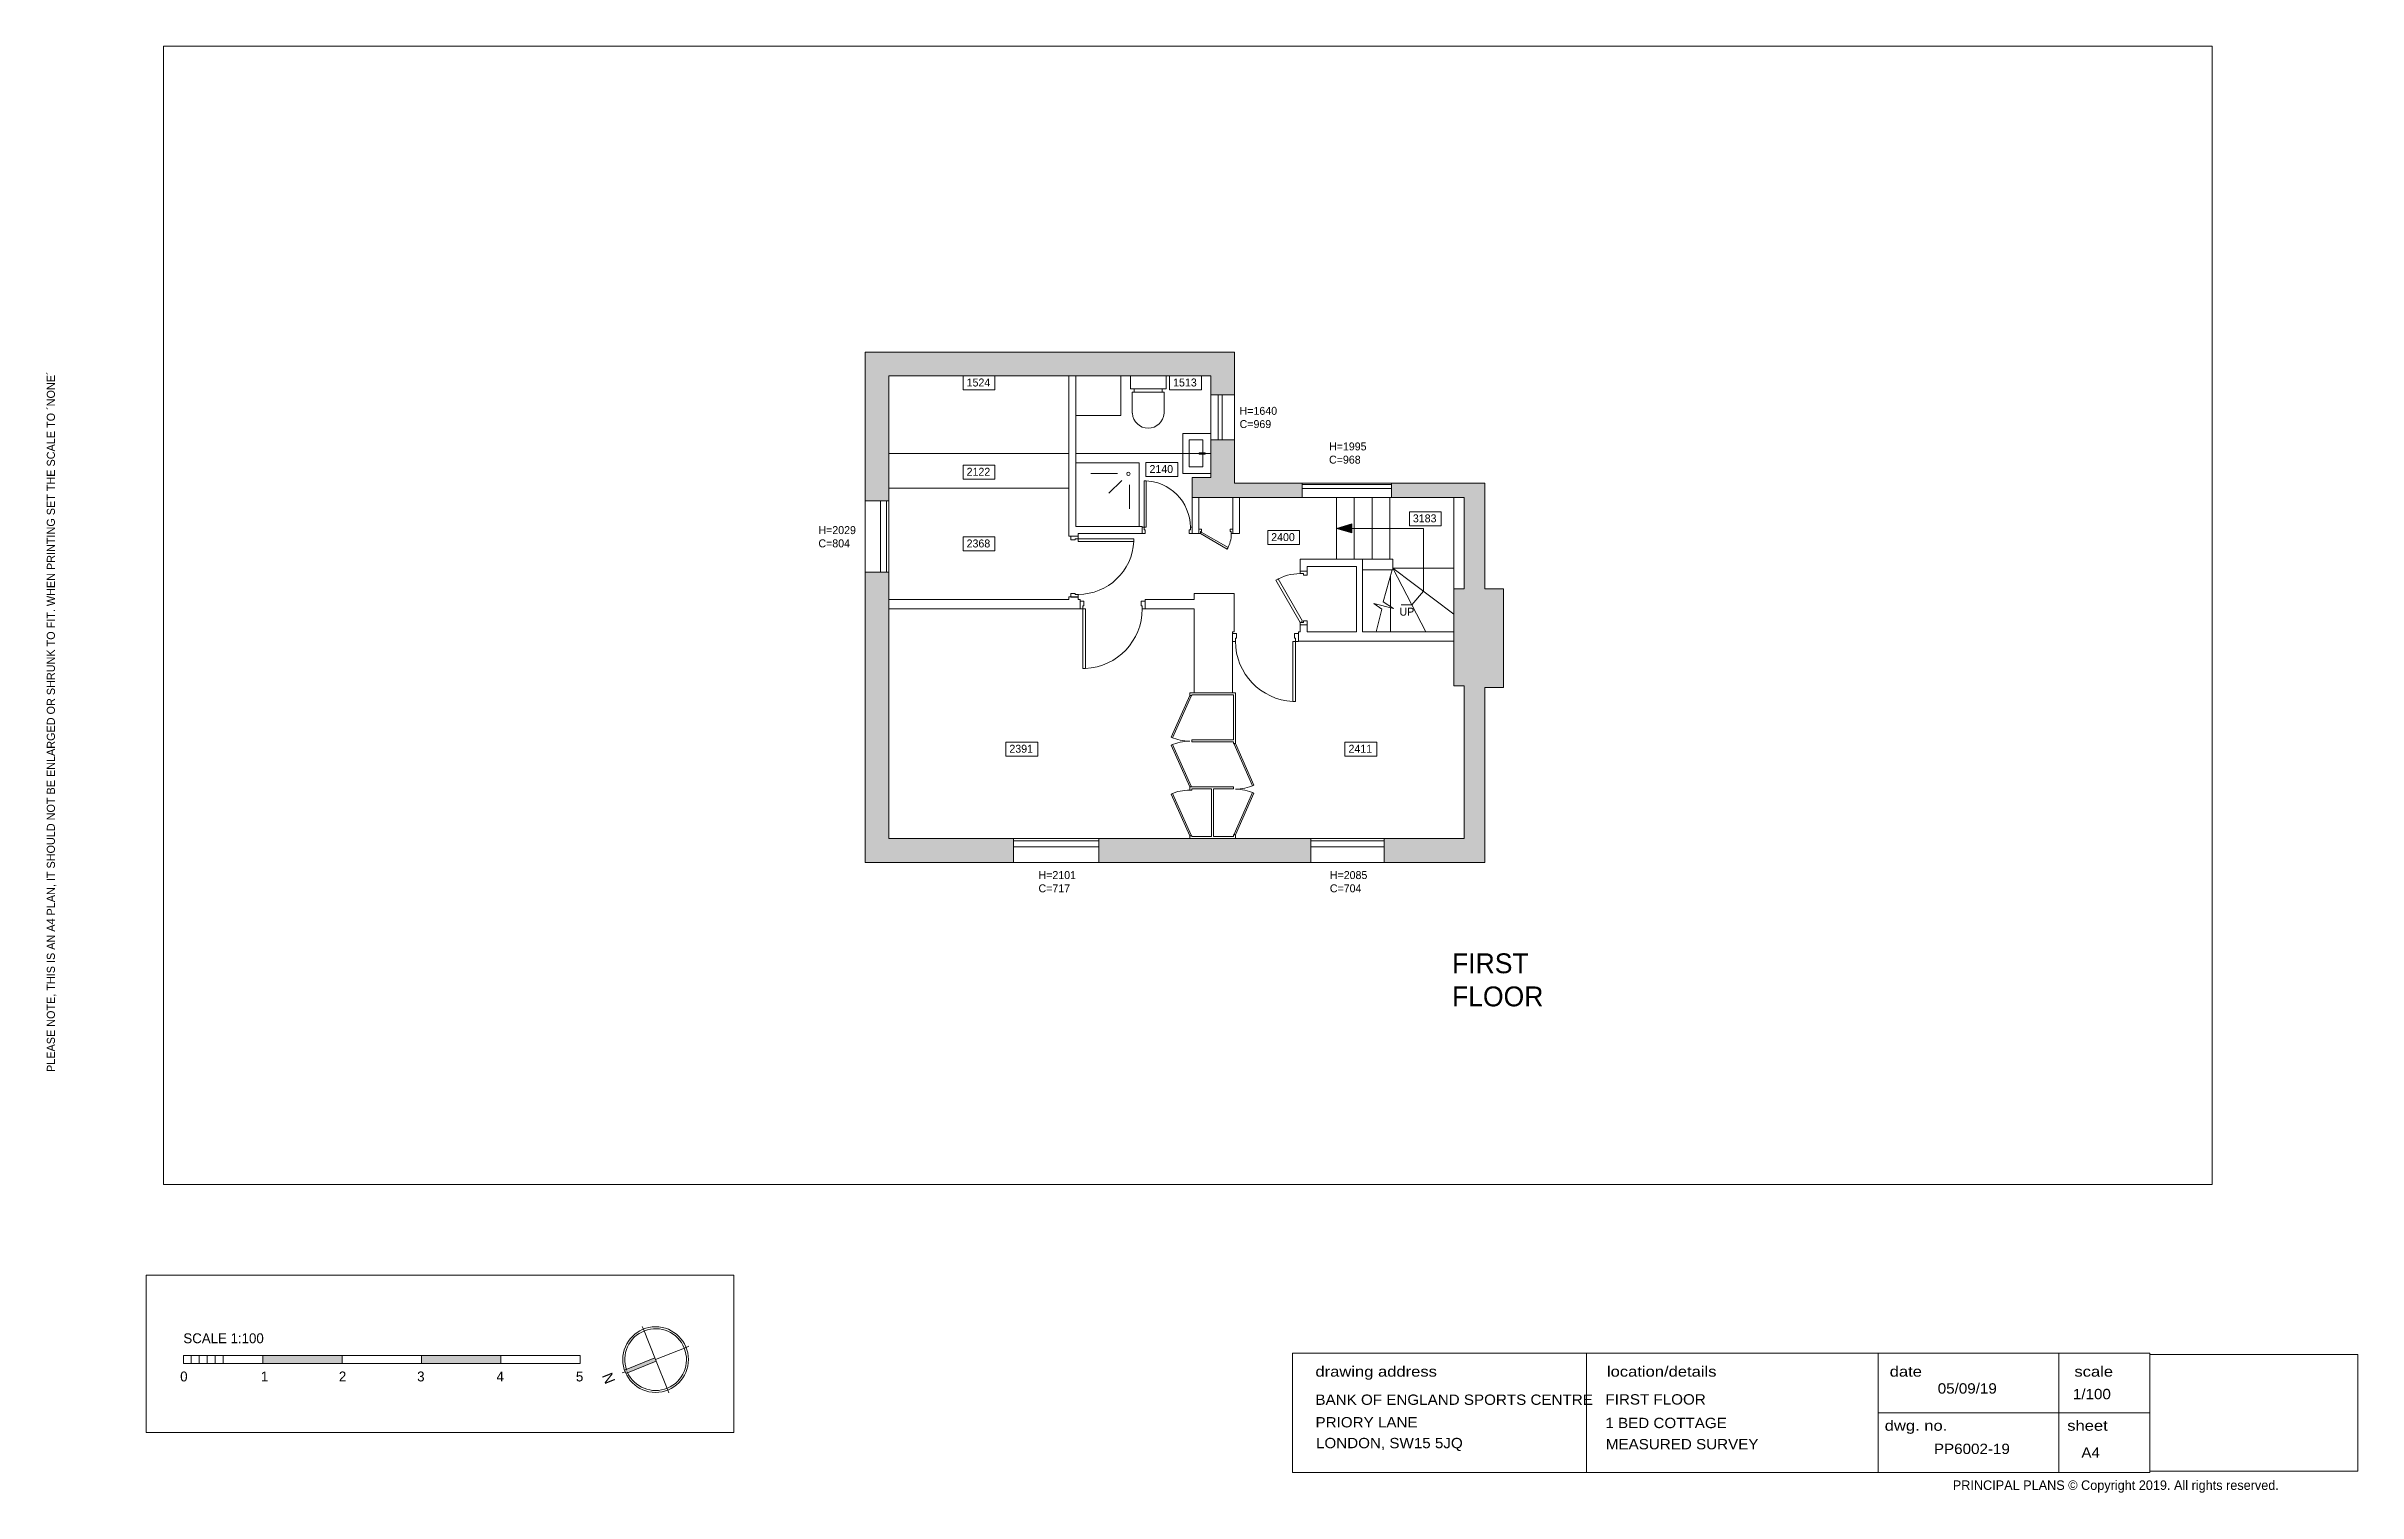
# Paper-space layout '19' of a CAD drawing. Header units: millimetres. Extents: x 27 to 319, y 22 to 204.
# The model-space entities are those that its viewports show. They can reach past a viewport. Long polylines and large blocks are cut down to what shows.
import ezdxf

# ---------------------------------------------------------------- set-up
doc = ezdxf.new("R2010")
doc.units = ezdxf.units.MM
doc.linetypes.add('HIDDENX2', pattern=[0.75, 0.5, -0.25])
for name, color, linetype, lineweight in [('BLOCKS', 8, 'Continuous', 15), ('Ceiling', 45, 'HIDDENX2', 15), ('Ceiling tag', 1, 'Continuous', 15), ('Partitions', 155, 'Continuous', 15), ('principalplans', 7, 'Continuous', 15), ('Stairs', 8, 'Continuous', 15), ('WALLS', 7, 'Continuous', 15), ('Window', 8, 'Continuous', 15)]:
    doc.layers.add(name, color=color, linetype=linetype, lineweight=lineweight)
doc.layers.add('Vport', color=7, linetype='Continuous', lineweight=15, true_color=0x8e84b7, plot=False)
doc.layers.add('Whatch', color=7, linetype='Continuous', lineweight=15, true_color=0xa8a8a8)
doc.styles.add('Century Gothic', font='GOTHIC.TTF')

# ---------------------------------------------------------------- blocks, each defined once
blk = doc.blocks.new('information dox')
at = {"layer": 'WALLS'}
for p, q in [((37.05, 0), (37.05, -15)), ((73.79, 0), (73.79, -15)), ((96.53, 0), (96.53, -15)), ((73.79, -7.49), (108.03, -7.49))]:
    blk.add_line(p, q, dxfattribs=at)
blk.add_lwpolyline([(108.03, 0), (0, 0), (0, -15), (108.03, -15)], close=True, dxfattribs=at)
at = {"layer": 'WALLS', "char_height": 1.3, "width": 19.2507, "attachment_point": 1, "style": 'Century Gothic'}
for s, insert in [('{\\W1.2;drawing address}', (2.88, -1.64)), ('{\\W1.2;location/details}', (39.61, -1.64)), ('{\\W1.2;date}', (75.24, -1.64)), ('{\\W1.2;scale}', (98.51, -1.64)), ('{\\W1.2;dwg. no.}', (74.61, -8.45)), ('{\\W1.2;sheet}', (97.61, -8.45))]:
    blk.add_mtext(s, dxfattribs=dict(at, insert=insert))
at = {"layer": 'WALLS', "style": 'Century Gothic', "width": 1.2}
for tag, p in [('ADDRESS1', (2.88, -6.49)), ('LOCATION1', (39.41, -6.45)), ('DATE', (81.29, -5.07)), ('SCALE', (98.31, -5.78)), ('ADDRESS2', (2.89, -9.33)), ('LOCATION2', (39.4, -9.42)), ('ADDRESS3', (2.94, -11.95)), ('LOCATION3', (39.46, -12.09)), ('JOBNUM', (80.81, -12.68)), ('SIZE', (99.38, -13.15))]:
    blk.add_attdef(tag, p, '', height=1.3, dxfattribs=at)
blk = doc.blocks.new('NORTH100')
at = {"layer": 'WALLS'}
h = blk.add_hatch(color=256, dxfattribs=at)
h.dxf.hatch_style = 1
h.paths.add_polyline_path([(84968, -53269), (84991, -53269), (85013, -53269), (85013, -52856, 0.026765), (84968, -52856)])
at = {"layer": 'principalplans'}
for p, q in [((84968, -52856), (84968, -53269)), ((85013, -52856), (85013, -53269)), ((84577, -53269), (84991, -53269)), ((84991, -53682), (84991, -53269)), ((85404, -53269), (84991, -53269))]:
    blk.add_line(p, q, dxfattribs=at)
blk.add_circle((84991, -53269), 414, dxfattribs=at)
blk.add_arc((84991, -53269), 389, 91.5769, 88.4231, dxfattribs=at)
at = {"layer": 'WALLS'}
for p, q in [((84991, -52855), (84991, -52817)), ((84577, -53269), (84539, -53269)), ((85404, -53269), (85442, -53269)), ((84991, -53682), (84991, -53720))]:
    blk.add_line(p, q, dxfattribs=at)
at = {"layer": 'principalplans', "insert": (84928, -52565), "char_height": 133.97, "width": 1749.52, "attachment_point": 1, "style": 'Century Gothic'}
blk.add_mtext('{\\fCentury Gothic|b0|i0|c0|p34;N}', dxfattribs=at)
blk = doc.blocks.new('70')
at = {"layer": 'BLOCKS'}
for p, q in [((976617, 38303), (976840, 38806)), ((976856, 38799), (976633, 38296)), ((976840, 38806), (976856, 38799)), ((976633, 38296), (976617, 38303))]:
    blk.add_line(p, q, dxfattribs=at)
blk.add_arc((976633, 38296), 550, 66.1066, 90, dxfattribs=at)
blk = doc.blocks.new('DOOR 760')
at = {"layer": 'BLOCKS'}
for p, q in [((-712, -265), (-747, -265)), ((-747, -265), (-747, -365)), ((-712, -265), (-712, -305)), ((83, -265), (48, -265)), ((48, -305), (48, -265)), ((83, -365), (83, -265)), ((-747, -365), (-697, -365)), ((-712, -305), (-697, -305)), ((-697, -305), (-697, -365)), ((33, -305), (33, -365)), ((48, -305), (33, -305)), ((33, -365), (83, -365))]:
    blk.add_line(p, q, dxfattribs=at)
blk.add_lwpolyline([(-677, -265), (-677, 495), (-712, 495), (-712, -265)], close=True, dxfattribs=at)
blk.add_arc((-714, -266), 761, 0.0439, 87.2558, dxfattribs=at)
blk = doc.blocks.new('sink wc')
at = {"layer": 'BLOCKS'}
for p, q in [((36043, 129595), (36543, 129595)), ((36043, 129245), (36043, 129595)), ((36123, 129495), (36285, 129495)), ((36123, 129325), (36123, 129495)), ((36463, 129325), (36123, 129325)), ((36285, 129525), (36285, 129448)), ((36285, 129525), (36300, 129525)), ((36300, 129448), (36285, 129448)), ((36300, 129525), (36300, 129448)), ((36300, 129495), (36463, 129495)), ((36463, 129495), (36463, 129325)), ((36543, 129595), (36543, 129245)), ((36543, 129245), (36043, 129245))]:
    blk.add_line(p, q, dxfattribs=at)
blk = doc.blocks.new('wc')
at = {"layer": 'BLOCKS'}
for p, q in [((36874, 129352), (36874, 129084)), ((37274, 129084), (37274, 129352)), ((37299, 129044), (36849, 129044)), ((36849, 129044), (36849, 128881)), ((36874, 129084), (36899, 129084)), ((36899, 129044), (36899, 129084)), ((36899, 129084), (37249, 129084)), ((37249, 129084), (37249, 129044)), ((37274, 129084), (37249, 129084)), ((37299, 128881), (37299, 129044)), ((36849, 128881), (37299, 128881))]:
    blk.add_line(p, q, dxfattribs=at)
blk.add_arc((37074, 129339), 200, 3.8042, 176.1958, dxfattribs=at)
blk = doc.blocks.new('shower')
for p, q in [((115004, 100785), (114668, 100785)), ((114517, 100644), (114517, 100344)), ((114617, 100698), (114778, 100540))]:
    blk.add_line(p, q)
blk.add_lwpolyline([(115195, 100120), (114395, 100120), (114395, 100920), (115195, 100920)], close=True)
blk.add_circle((114532, 100783), 21.5)
blk = doc.blocks.new('DOOR 710')
at = {"layer": 'BLOCKS'}
for p, q in [((-672, 483), (-672, -227)), ((-672, 483), (-637, 483)), ((-637, -227), (-637, 483)), ((-702, -327), (-702, -227)), ((-672, -227), (-702, -227)), ((-652, -327), (-702, -327)), ((-637, -227), (-672, -227)), ((-672, -268), (-672, -227)), ((-652, -268), (-672, -268)), ((-652, -327), (-652, -268)), ((18, -268), (38, -268)), ((18, -327), (18, -268)), ((18, -327), (68, -327)), ((38, -268), (38, -227)), ((38, -227), (68, -227)), ((68, -327), (68, -227))]:
    blk.add_line(p, q, dxfattribs=at)
blk.add_arc((-675, -231), 713, 0.2779, 89.7221, dxfattribs=at)
blk = doc.blocks.new('69')
at = {"layer": 'BLOCKS'}
for p, q in [((876095, 53847), (876393, 54362)), ((876422, 54346), (876124, 53830)), ((876480, 54392), (876393, 54392)), ((876393, 54362), (876393, 54392)), ((876422, 54346), (876393, 54362)), ((876433, 54362), (876393, 54362)), ((876433, 54343), (876433, 54362)), ((876480, 54343), (876433, 54343)), ((876480, 54343), (876480, 54392)), ((876095, 53847), (876124, 53830)), ((876433, 53786), (876433, 53767)), ((876480, 53786), (876433, 53786)), ((876480, 53786), (876480, 53738)), ((876433, 53767), (876393, 53767)), ((876393, 53767), (876393, 53738)), ((876480, 53738), (876393, 53738))]:
    blk.add_line(p, q, dxfattribs=at)
blk.add_arc((876393, 54362), 595, 239.9633, 270, dxfattribs=at)

msp = doc.modelspace()

# ---------------------------------------------------------------- hatches: boundary and pattern name
at = {"layer": 'Stairs'}
msp.add_hatch(color=256, dxfattribs=at).paths.add_polyline_path([(903575, 143219), (903768, 143162), (903768, 143278)])
at = {"layer": 'WALLS'}
h = msp.add_hatch(color=256, dxfattribs=at)
h.dxf.hatch_style = 1
h.paths.add_polyline_path([(81040, -68924), (81040, -68824), (80040, -68824), (80040, -68924)])
h.paths.add_polyline_path([(82040, -68824), (82040, -68924), (83040, -68924), (83040, -68824)])
at = {"layer": 'Whatch', "ltscale": 2}
h = msp.add_hatch(color=256, dxfattribs=at)
h.dxf.hatch_style = 1
h.paths.add_polyline_path([(905679, 142460), (905444, 142460), (905444, 143788), (904266, 143788), (904266, 143608), (905184, 143608), (905184, 142460), (905052, 142460), (905052, 141236), (905184, 141236), (905184, 139314), (904177, 139314), (904177, 139014), (905444, 139014), (905444, 141216), (905679, 141216)])
h.paths.add_polyline_path([(900582, 139314), (900582, 139284), (900582, 139014), (903252, 139014), (903252, 139314)])
h.paths.add_polyline_path([(897936, 139314), (897936, 142668), (897906, 142668), (897636, 142668), (897636, 139014), (899504, 139014), (899504, 139314)])
h.paths.add_polyline_path([(897636, 143566), (897936, 143566), (897936, 145140), (901990, 145140), (901990, 144902), (902290, 144902), (902290, 145440), (897636, 145440)])
h.paths.add_polyline_path([(901990, 143860), (901758, 143860), (901758, 143608), (903143, 143608), (903143, 143788), (902290, 143788), (902290, 144337), (901990, 144337)])

# ---------------------------------------------------------------- linework, layer by layer
at = {"layer": 'BLOCKS', "ltscale": 2}
for p, q in [((900859, 144641), (900859, 145140)), ((900290, 144641), (900859, 144641)), ((905052, 142460), (905052, 143608))]:
    msp.add_line(p, q, dxfattribs=at)
at = {"layer": 'Ceiling', "ltscale": 2}
for p, q in [((900200, 144164), (897936, 144164)), ((901990, 144164), (900290, 144164)), ((900200, 143727), (897936, 143727))]:
    msp.add_line(p, q, dxfattribs=at)
at = {"layer": 'Ceiling'}
for points in [[(898870, 145140), (899271, 145140), (899271, 144965), (898870, 144965)], [(901472, 145140), (901874, 145140), (901874, 144965), (901472, 144965)], [(898870, 144015), (899271, 144015), (899271, 143841), (898870, 143841)], [(901174, 144049), (901576, 144049), (901576, 143874), (901174, 143874)], [(904493, 143429), (904894, 143429), (904894, 143254), (904493, 143254)], [(898870, 143112), (899271, 143112), (899271, 142937), (898870, 142937)], [(902708, 143192), (903110, 143192), (903110, 143017), (902708, 143017)], [(899409, 140528), (899811, 140528), (899811, 140353), (899409, 140353)], [(903681, 140528), (904083, 140528), (904083, 140353), (903681, 140353)]]:
    msp.add_lwpolyline(points, close=True, dxfattribs=at)
at = {"layer": 'Partitions', "ltscale": 2}
for p, q in [((900200, 145140), (900200, 143122)), ((900290, 145140), (900290, 143244)), ((901758, 143608), (901758, 143244)), ((901841, 143608), (901841, 143154)), ((902268, 143608), (902268, 143154)), ((902351, 143154), (902351, 143608)), ((900200, 143122), (900320, 143122)), ((901125, 143244), (900290, 143244)), ((900320, 143154), (900320, 143122)), ((901125, 143154), (900320, 143154)), ((901125, 143244), (901125, 143154)), ((901758, 143244), (901758, 143154)), ((901841, 143154), (901758, 143154)), ((902351, 143154), (902268, 143154)), ((903117, 142831), (903117, 142680)), ((903117, 142831), (903904, 142831)), ((903207, 142741), (903207, 142680)), ((903207, 142741), (903827, 142741)), ((903827, 142741), (903827, 141918)), ((903904, 141918), (903904, 142831)), ((900200, 142326), (897936, 142326)), ((900343, 142206), (897936, 142206)), ((900200, 142356), (900200, 142326)), ((900200, 142356), (900320, 142356)), ((900320, 142356), (900320, 142326)), ((900343, 142326), (900320, 142326)), ((900343, 142206), (900343, 142326)), ((901781, 142326), (901162, 142326)), ((901162, 142206), (901162, 142326)), ((901781, 142206), (901162, 142206)), ((901781, 142326), (901781, 142402)), ((901781, 142402), (902285, 142402)), ((901781, 141148), (901781, 142206)), ((902285, 142402), (902285, 141918)), ((902266, 141798), (902266, 141918)), ((902285, 141918), (902266, 141918)), ((903117, 141918), (903094, 141918)), ((903094, 141798), (903094, 141918)), ((903117, 142004), (903117, 141918)), ((903207, 142004), (903207, 141918)), ((903827, 141918), (903207, 141918)), ((905052, 141918), (903904, 141918)), ((902266, 141798), (902266, 141148)), ((905052, 141798), (903094, 141798)), ((901781, 141148), (901725, 141148)), ((901725, 141148), (901725, 141115)), ((901725, 141115), (901750, 141115)), ((901750, 141123), (901750, 141115)), ((902276, 141123), (901750, 141123)), ((901781, 141148), (902266, 141148)), ((902301, 141148), (902266, 141148)), ((902276, 140556), (902276, 141123)), ((902301, 140511), (902301, 141148)), ((902276, 140556), (901750, 140556)), ((901750, 140556), (901750, 140531)), ((902276, 140531), (901750, 140531)), ((902276, 140511), (902276, 140531)), ((902301, 140511), (902276, 140511)), ((901725, 139965), (901725, 139924)), ((901725, 139965), (901750, 139965)), ((901725, 139924), (901750, 139924)), ((901750, 139965), (901750, 139964)), ((902276, 139964), (901750, 139964)), ((901750, 139939), (901750, 139924)), ((902001, 139939), (901750, 139939)), ((902001, 139939), (902001, 139339)), ((902026, 139939), (902026, 139339)), ((902276, 139939), (902026, 139939)), ((902276, 139964), (902276, 139939)), ((901725, 139349), (901725, 139314)), ((901725, 139349), (901750, 139349)), ((901750, 139349), (901750, 139339)), ((902001, 139339), (901750, 139339)), ((902276, 139339), (902026, 139339)), ((902276, 139339), (902276, 139362)), ((902301, 139362), (902276, 139362)), ((902301, 139314), (902301, 139362))]:
    msp.add_line(p, q, dxfattribs=at)
at = {"layer": 'principalplans'}
for p, q in [((84040, -68824), (79040, -68824)), ((79040, -68824), (79040, -68924)), ((79040, -68924), (84040, -68924)), ((79140, -68824), (79140, -68924)), ((79240, -68824), (79240, -68924)), ((79340, -68824), (79340, -68924)), ((79440, -68824), (79440, -68924)), ((79540, -68824), (79540, -68924)), ((80040, -68824), (80040, -68924)), ((81040, -68824), (81040, -68924)), ((82040, -68824), (82040, -68924)), ((83040, -68924), (83040, -68824)), ((83040, -68824), (83040, -68924))]:
    msp.add_line(p, q, dxfattribs=at)
at = {"layer": 'Stairs', "ltscale": 2}
for p, q in [((903575, 143608), (903575, 142831)), ((903799, 143608), (903799, 142831)), ((904024, 143608), (904024, 142831)), ((904248, 142831), (904248, 143608)), ((904669, 142429), (904669, 143220)), ((903904, 142831), (904285, 142831)), ((904285, 142698), (904285, 142831)), ((905052, 142719), (904285, 142719)), ((904285, 142719), (905052, 142138)), ((904285, 142719), (904700, 141918)), ((903904, 142698), (904285, 142698)), ((904254, 142616), (904254, 142236)), ((904669, 142429), (904525, 142256)), ((904254, 142220), (904254, 141918)), ((904525, 142256), (904391, 142256))]:
    msp.add_line(p, q, dxfattribs=at)
at = {"layer": 'Stairs'}
for p, q in [((903768, 143278), (903575, 143219)), ((903768, 143162), (903575, 143219)), ((903768, 143162), (903768, 143278)), ((904669, 143220), (903768, 143220)), ((904163, 142295), (904277, 142698)), ((904145, 142202), (904044, 142275)), ((904044, 142275), (904293, 142210)), ((904074, 141918), (904145, 142202)), ((904293, 142210), (904163, 142295))]:
    msp.add_line(p, q, dxfattribs=at)
at = {"layer": 'WALLS', "ltscale": 2}
for p, q in [((897936, 145140), (901990, 145140)), ((897936, 145140), (897936, 143566)), ((901990, 144902), (901990, 145140)), ((901990, 144902), (902290, 144902)), ((901990, 144337), (902290, 144337)), ((901990, 143860), (901990, 144337)), ((901990, 143860), (901758, 143860)), ((901758, 143860), (901758, 143608)), ((903143, 143608), (901758, 143608)), ((903143, 143608), (903143, 143788)), ((904266, 143608), (904266, 143788)), ((905184, 143608), (904266, 143608)), ((905184, 142460), (905184, 143608)), ((897936, 143566), (897636, 143566)), ((897936, 142668), (897636, 142668)), ((897936, 142668), (897936, 139314)), ((905052, 141236), (905052, 142460)), ((905184, 142460), (905052, 142460)), ((905184, 141236), (905052, 141236)), ((905184, 139314), (905184, 141236)), ((897936, 139314), (899504, 139314)), ((899504, 139314), (899504, 139014)), ((900582, 139314), (903252, 139314)), ((900582, 139314), (900582, 139014)), ((903252, 139314), (903252, 139014)), ((904177, 139314), (905184, 139314)), ((904177, 139314), (904177, 139014))]:
    msp.add_line(p, q, dxfattribs=at)
at = {"layer": 'WALLS'}
msp.add_line((84040, -68924), (84040, -68824), dxfattribs=at)
at = {"layer": 'Whatch', "ltscale": 2}
for p, q in [((897636, 145440), (902290, 145440)), ((897636, 145440), (897636, 139014)), ((902290, 143788), (902290, 145440)), ((902133, 144902), (902133, 144337)), ((902290, 143788), (905444, 143788)), ((903143, 143772), (904266, 143772)), ((905444, 143788), (905444, 142460)), ((897831, 142668), (897831, 143566)), ((905679, 142460), (905444, 142460)), ((905679, 141216), (905679, 142460)), ((905444, 141216), (905444, 139014)), ((905444, 141216), (905679, 141216)), ((897636, 139014), (905444, 139014)), ((900582, 139209), (899504, 139209)), ((904177, 139209), (903252, 139209))]:
    msp.add_line(p, q, dxfattribs=at)
at = {"layer": 'Window', "ltscale": 2}
for p, q in [((901990, 144902), (901990, 144337)), ((902083, 144902), (902083, 144337)), ((903143, 143722), (904266, 143722)), ((903143, 143608), (904266, 143608)), ((897906, 142668), (897906, 143566)), ((897936, 142668), (897936, 143566)), ((900582, 139314), (899504, 139314)), ((900582, 139284), (899504, 139284)), ((904177, 139314), (903252, 139314)), ((904177, 139284), (903252, 139284))]:
    msp.add_line(p, q, dxfattribs=at)

# ---------------------------------------------------------------- block references
at = {"layer": 'BLOCKS', "xscale": -1, "rotation": 180}
msp.add_blockref('wc', (864128, 274021), dxfattribs=at)
at = {"layer": 'BLOCKS'}
for name, p, rotation in [('sink wc', (772395, 180456), 270), ('NORTH100', (67125, -167575), 111.8181490813958)]:
    msp.add_blockref(name, p, dxfattribs=dict(at, rotation=rotation))
at = {"layer": 'BLOCKS', "xscale": -1}
msp.add_blockref('shower', (1015485, 43124), dxfattribs=at)
at = {"layer": 'BLOCKS', "xscale": 0.822765524737543, "yscale": 0.822765524737543, "zscale": 0.822765524737543}
msp.add_blockref('DOOR 710', (901702, 143423), dxfattribs=at)
at = {"layer": 'BLOCKS'}
for p, xscale, yscale, zscale, rotation in [((900565, 142432), 0.9228915662650519, 0.9228915662650519, 0.9228915662650519, 270), ((901080, 141944), -0.9867469879518069, 0.9867469879518069, 0.9867469879518069, 180), ((902349, 141533), 0.9975903614457828, 0.9975903614457828, 0.9975903614457828, 180)]:
    msp.add_blockref('DOOR 760', p, dxfattribs=dict(at, xscale=xscale, yscale=yscale, zscale=zscale, rotation=rotation))
at = {"layer": 'WALLS'}
for name, p, xscale, yscale, zscale, rotation in [('69', (937354, -429048), 0.652905198776759, 0.652905198776759, 0.652905198776759, 90), ('69', (-3497, 198271), -1.034482758598245, 1.034482758598245, 1.034482758598245, 180), ('70', (1922307, 181135), 1.045, 1.045, 1.045, 180), ('70', (-118281, 180531), -1.045, 1.045, 1.045, 180)]:
    msp.add_blockref(name, p, dxfattribs=dict(at, xscale=xscale, yscale=yscale, zscale=zscale, rotation=rotation))
at = {"layer": 'WALLS', "yscale": 1.045, "zscale": 1.045}
for p, xscale in [((1922307, 99946), -1.045), ((1922307, 99330), -1.045), ((-118281, 99342), 1.045)]:
    msp.add_blockref('70', p, dxfattribs=dict(at, xscale=xscale))

# ---------------------------------------------------------------- texts
at = {"layer": 'Ceiling', "char_height": 100, "width": 730.14, "attachment_point": 1, "style": 'Century Gothic'}
for s, insert in [('1524', (898914, 145107)), ('1513', (901516, 145107)), ('2122', (898914, 143983)), ('2140', (901218, 144017)), ('3183', (904537, 143396)), ('2368', (898914, 143080)), ('2400', (902752, 143160)), ('2391', (899453, 140495)), ('2411', (903726, 140495))]:
    msp.add_mtext(s, dxfattribs=dict(at, insert=insert))
at = {"layer": 'Ceiling tag', "char_height": 100, "width": 730.14, "attachment_point": 1, "style": 'Century Gothic'}
for s, insert in [('H=1640\\PC=969', (902354, 144750)), ('H=1995\\PC=968', (903481, 144302)), ('H=2029\\PC=804', (897047, 143248)), ('H=2101\\PC=717', (899820, 138904)), ('H=2085\\PC=704', (903491, 138904))]:
    msp.add_mtext(s, dxfattribs=dict(at, insert=insert))
at = {"layer": 'principalplans', "char_height": 125, "attachment_point": 1, "style": 'Century Gothic'}
for s, insert, width in [('{\\fCentury Gothic|b0|i0|c0|p34;SCALE 1:100}', (79040, -68543), 1632.34), ('{\\fCentury Gothic|b0|i0|c0|p34;0}', (79000, -69024), 1370), ('{\\fCentury Gothic|b0|i0|c0|p34;1}', (80016, -69024), 1370), ('{\\fCentury Gothic|b0|i0|c0|p34;2}', (80999, -69024), 1370), ('{\\fCentury Gothic|b0|i0|c0|p34;3}', (81986, -69024), 1370), ('{\\fCentury Gothic|b0|i0|c0|p34;4}', (82986, -69024), 1370), ('{\\fCentury Gothic|b0|i0|c0|p34;5}', (83986, -69024), 1370)]:
    msp.add_mtext(s, dxfattribs=dict(at, insert=insert, width=width))
at = {"layer": 'Stairs', "insert": (904368, 142221), "char_height": 100, "width": 1430, "attachment_point": 1, "style": 'Century Gothic'}
msp.add_mtext('UP', dxfattribs=at)
at = {"layer": 'WALLS', "insert": (905030, 137868), "char_height": 250, "width": 1910, "attachment_point": 1, "style": 'Century Gothic'}
msp.add_mtext('FIRST FLOOR', dxfattribs=at)

psp = doc.layouts.new('19')

# ---------------------------------------------------------------- block references
at = {"layer": 'WALLS'}
ref = psp.add_blockref('information dox', (184.41, 39.63), dxfattribs=at)
ref.add_attrib('SIZE', 'A4', (283.8, 26.48), dxfattribs={"height": 1.3, "style": 'Century Gothic', "width": 1.1})
ref.add_attrib('SCALE', '1/100', (282.73, 33.85), dxfattribs={"height": 1.3, "style": 'Century Gothic', "width": 1.1})
ref.add_attrib('JOBNUM', 'PP6002-19', (265.22, 26.95), dxfattribs={"height": 1.3, "style": 'Century Gothic', "width": 1.1})
ref.add_attrib('DATE', '05/09/19', (265.7, 34.56), dxfattribs={"height": 1.3, "style": 'Century Gothic', "width": 1.1})
ref.add_attrib('LOCATION3', 'MEASURED SURVEY', (223.88, 27.54), dxfattribs={"height": 1.3, "style": 'Century Gothic', "width": 1.1})
ref.add_attrib('LOCATION2', '1 BED COTTAGE', (223.82, 30.21), dxfattribs={"height": 1.3, "style": 'Century Gothic', "width": 1.1})
ref.add_attrib('LOCATION1', 'FIRST FLOOR', (223.83, 33.18), dxfattribs={"height": 1.3, "style": 'Century Gothic', "width": 1.1})
ref.add_attrib('ADDRESS3', 'LONDON, SW15 5JQ', (187.36, 27.68), dxfattribs={"height": 1.3, "style": 'Century Gothic', "width": 1.1})
ref.add_attrib('ADDRESS2', 'PRIORY LANE', (187.3, 30.3), dxfattribs={"height": 1.3, "style": 'Century Gothic', "width": 1.1})
ref.add_attrib('ADDRESS1', 'BANK OF ENGLAND SPORTS CENTRE', (187.29, 33.14), dxfattribs={"height": 1.3, "style": 'Century Gothic', "width": 1.1})

# ---------------------------------------------------------------- texts
at = {"layer": 'principalplans', "style": 'Century Gothic'}
psp.add_text('PRINCIPAL PLANS © Copyright 2019. All rights reserved. ', height=1.1932, dxfattribs=at).set_placement((267.6, 22.43))
at = {"layer": 'principalplans', "insert": (27.44, 75.06), "char_height": 1.02, "width": 129.8566, "attachment_point": 1, "rotation": 90, "style": 'Century Gothic'}
psp.add_mtext('PLEASE NOTE, THIS IS AN A4 PLAN, IT SHOULD NOT BE ENLARGED OR SHRUNK TO FIT. WHEN PRINTING SET THE SCALE TO ´NONE´', dxfattribs=at)

# ---------------------------------------------------------------- viewports
at = {"layer": 'Vport'}
psp.add_viewport(center=(171.22, 132.56), size=(258.14, 143.3157), view_center_point=(901702.29, 142124.92), view_height=14331.5741, dxfattribs=at)
for center, size, view_center_point, view_height, status in [((76.99, 39.58), (74.05, 19.809), (82274.34, -68799.88), 1980.8993, 3), ((305.53, 32.13), (26.18, 14.6678), (89214.3, 85814.33), 3529.0474, 4)]:
    psp.add_viewport(center=center, size=size, view_center_point=view_center_point, view_height=view_height, status=status, dxfattribs=at)

doc.saveas('drawing.dxf')
